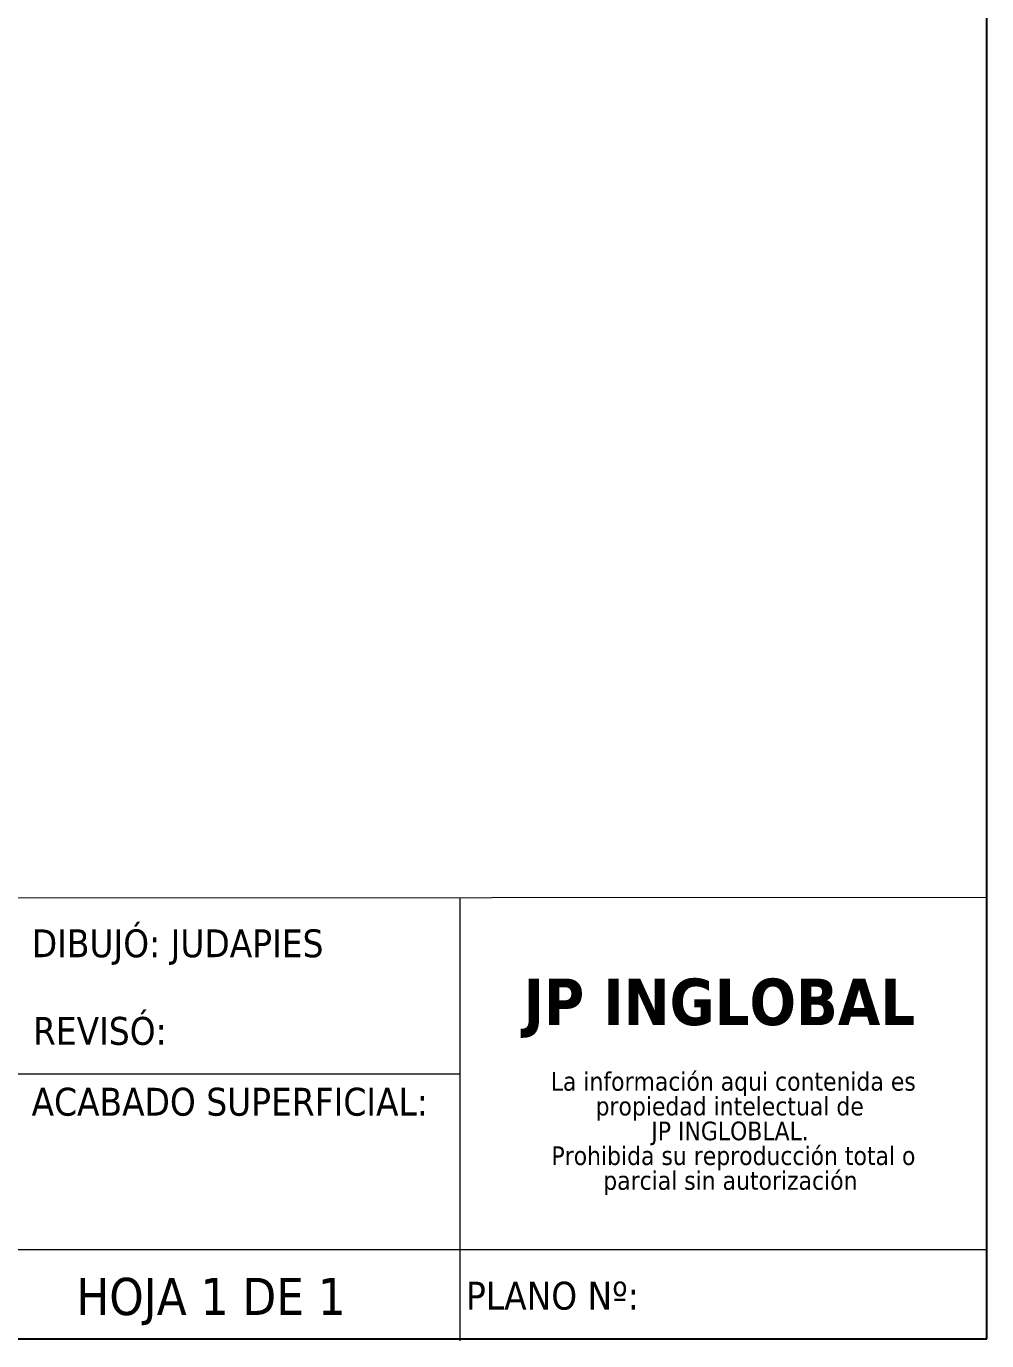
# Model space of a CAD drawing. Header units: inches. Extents: x 15 to 148, y 10 to 111.
# Drawn here: x 143.12 to 147.66, y 94.57 to 100.78 of the extents above; entities that cross this region are included whole.
import ezdxf

# ---------------------------------------------------------------- set-up
doc = ezdxf.new("R2010")
doc.units = ezdxf.units.IN
doc.header["$MEASUREMENT"] = 0
doc.linetypes.add('CENTERX2', pattern=[20.32, 12.7, -2.54, 2.54, -2.54])
doc.layers.add('CONTORNO', color=179, linetype='Continuous')
doc.styles.add('SLDTEXTSTYLE0', font='tahoma.ttf')
doc.styles.add('SLDTEXTSTYLE1', font='')
doc.styles.get('SLDTEXTSTYLE1').set_extended_font_data('Tahoma', bold=True)

# ---------------------------------------------------------------- blocks, each defined once
blk = doc.blocks.new('SW_NOTE_2')
at = {"layer": 'CONTORNO', "color": 0, "char_height": 1.05833, "attachment_point": 2, "style": 'SLDTEXTSTYLE0'}
for s, insert in [('La información aqui contenida es ', (10.286, 1.344)), ('propiedad intelectual de', (10.082, -0.067)), ('JP INGLOBLAL.', (10.103, -1.478)), ('Prohibida su reproducción total o ', (10.297, -2.889)), ('parcial sin autorización', (10.121, -4.3))]:
    blk.add_mtext(s, dxfattribs=dict(at, insert=insert))

msp = doc.modelspace()

# ---------------------------------------------------------------- linework, layer by layer
at = {"color": 7, "linetype": 'Continuous'}
for p, q in [((147.6602, 94.5738), (147.6602, 110.7588)), ((126.9102, 94.5738), (147.6602, 94.5738))]:
    msp.add_line(p, q, dxfattribs=at)
at = {"color": 7, "linetype": 'CENTERX2', "lineweight": 0}
for p in [(147.6602, 97.9912), (136.8667, 94.5738)]:
    msp.add_line(p, (147.6602, 94.5738), dxfattribs=at)
at = {"color": 7, "linetype": 'Continuous', "lineweight": 0}
for p, q in [((147.6572, 96.6596), (141.0215, 96.6564)), ((145.1702, 96.6546), (145.1702, 94.5653)), ((145.1702, 95.8246), (136.8698, 95.8246)), ((147.6602, 94.9946), (136.8698, 94.9946))]:
    msp.add_line(p, q, dxfattribs=at)

# ---------------------------------------------------------------- block references
at = {"layer": 'CONTORNO', "color": 7, "xscale": 0.083, "yscale": 0.083, "zscale": 0.083}
msp.add_blockref('SW_NOTE_2', (145.6087, 95.7233), dxfattribs=at)

# ---------------------------------------------------------------- texts
at = {"color": 7, "linetype": 'Continuous', "lineweight": 0, "attachment_point": 1, "style": 'SLDTEXTSTYLE0'}
for s, insert, char_height in [('REVISÓ:', (143.1533, 96.0954), 0.13176), ('HOJA 1 DE 1', (143.3577, 94.8624), 0.175683), ('PLANO Nº:', (145.1994, 94.844), 0.13176)]:
    msp.add_mtext(s, dxfattribs=dict(at, insert=insert, char_height=char_height))
at = {"layer": 'CONTORNO', "color": 7, "char_height": 0.131763, "attachment_point": 1, "style": 'SLDTEXTSTYLE0'}
for s, insert in [('DIBUJÓ: JUDAPIES', (143.1478, 96.5093)), ('ACABADO SUPERFICIAL:', (143.1464, 95.7606))]:
    msp.add_mtext(s, dxfattribs=dict(at, insert=insert))
at = {"layer": 'CONTORNO', "insert": (145.4717, 96.2765), "char_height": 0.219604, "attachment_point": 1, "style": 'SLDTEXTSTYLE1'}
msp.add_mtext('JP INGLOBAL', dxfattribs=at)

doc.saveas('drawing.dxf')
